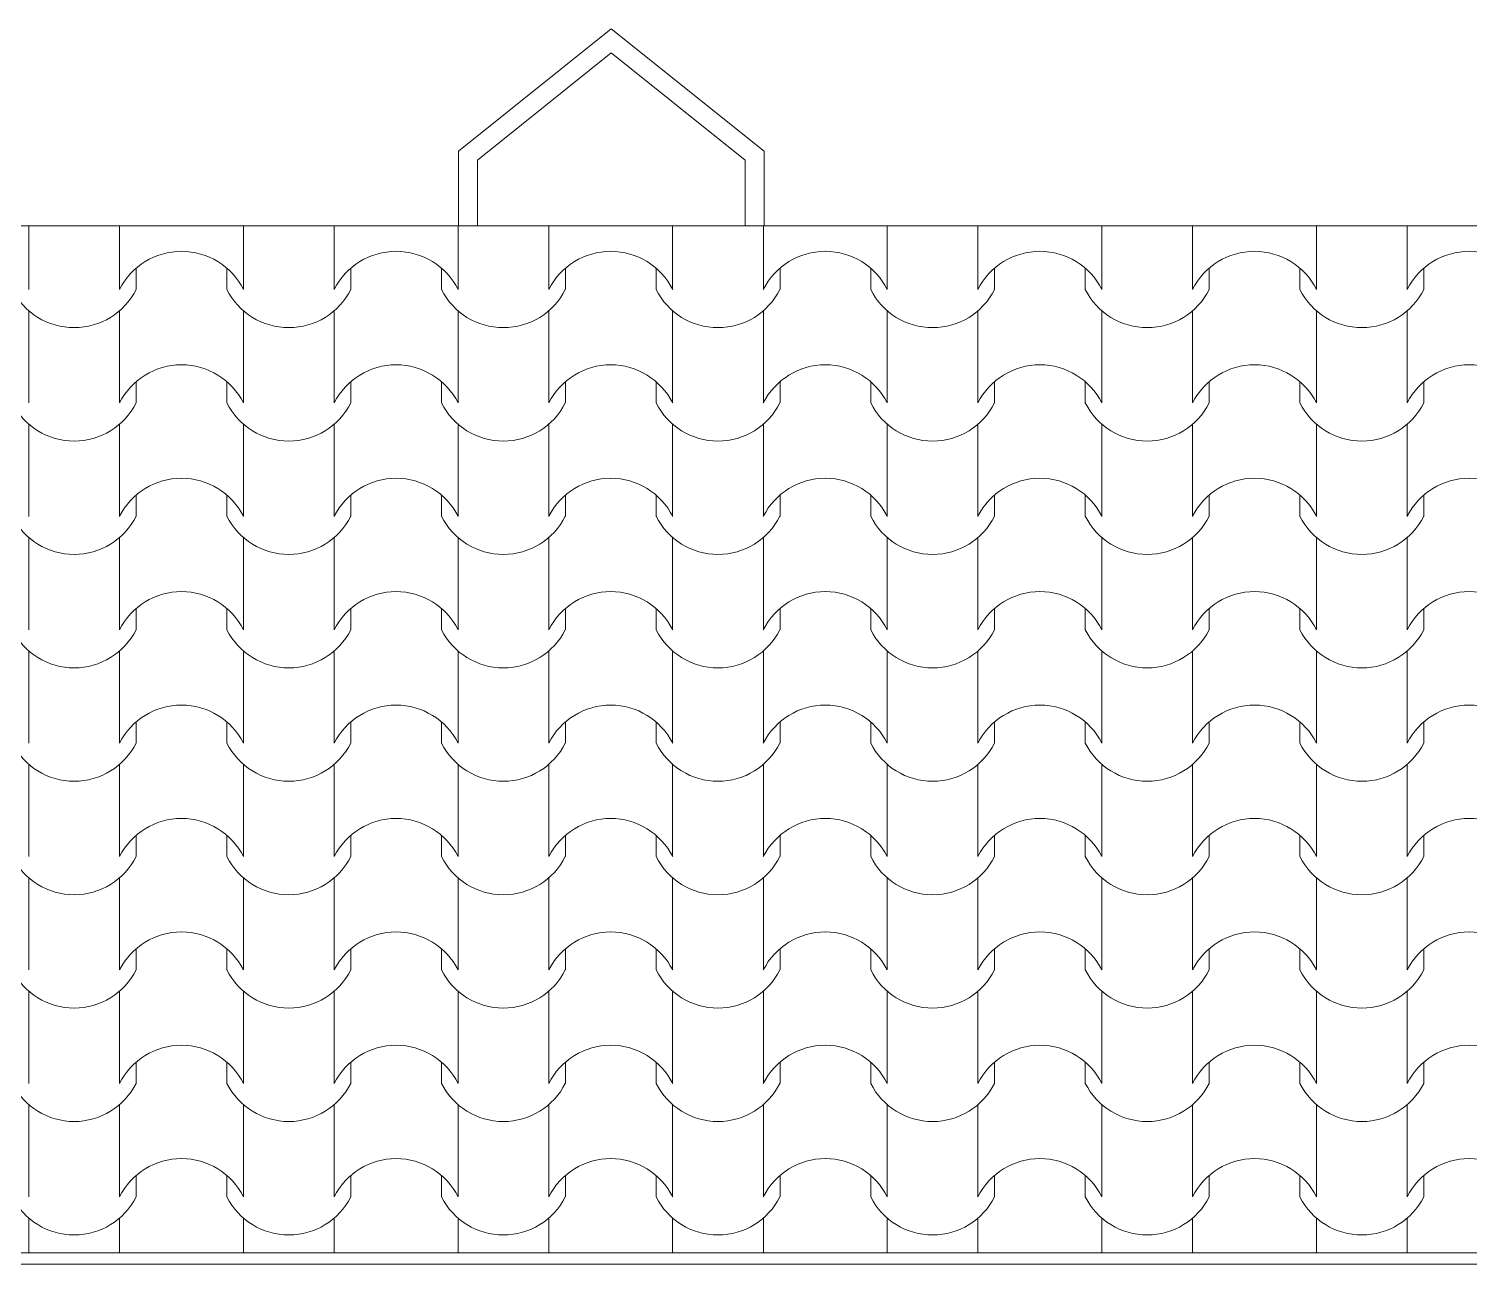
# Model space of a CAD drawing. Header units: millimetres. Extents: x 2791058 to 2855058, y -67651 to -18651.
# Drawn here: x 2815866 to 2817775, y -44721 to -43084 of the extents above; entities that cross this region are included whole.
import ezdxf

# ---------------------------------------------------------------- set-up
doc = ezdxf.new("R2010")
doc.units = ezdxf.units.MM
doc.header["$MEASUREMENT"] = 0
doc.layers.add('Shell - Roof_Pen_No__21', color=7, linetype='Continuous', lineweight=0)
doc.layers.add('Structural - Bearing_Pen_No__1', color=7, linetype='Continuous', lineweight=0)
doc.layers.add('Structural - Bearing_Pen_No__62', color=7, linetype='Continuous', lineweight=0, true_color=0xaaaaaa)

# ---------------------------------------------------------------- blocks, each defined once
blk = doc.blocks.new('*X16', base_point=(2247653.8, -76425))
at = {"layer": 'Structural - Bearing_Pen_No__62', "color": 253, "linetype": 'Continuous', "lineweight": 0, "true_color": 0xaaaaaa}
for p, q in [((2815866, -43345.2), (2815866, -43368.4)), ((2815986.2, -43345.2), (2815986.2, -43368.4)), ((2816150.5, -43345.2), (2816150.5, -43368.4)), ((2816270.7, -43345.2), (2816270.7, -43368.4)), ((2816434.9, -43345.2), (2816434.9, -43368.4)), ((2816555.2, -43345.2), (2816555.2, -43368.4)), ((2816719.4, -43345.2), (2816719.4, -43368.4)), ((2816839.6, -43345.2), (2816839.6, -43368.4)), ((2817003.9, -43345.2), (2817003.9, -43368.4)), ((2817124.1, -43345.2), (2817124.1, -43368.4)), ((2817288.4, -43345.2), (2817288.4, -43368.4)), ((2817408.6, -43345.2), (2817408.6, -43368.4)), ((2817572.9, -43345.2), (2817572.9, -43368.4)), ((2817693.1, -43345.2), (2817693.1, -43368.4)), ((2815866, -43368.4), (2815866, -43429.4)), ((2815986.2, -43368.4), (2815986.2, -43429.4)), ((2816150.5, -43368.4), (2816150.5, -43429.4)), ((2816270.7, -43368.4), (2816270.7, -43429.4)), ((2816434.9, -43368.4), (2816434.9, -43429.4)), ((2816555.2, -43368.4), (2816555.2, -43429.4)), ((2816719.4, -43368.4), (2816719.4, -43429.4)), ((2816839.6, -43368.4), (2816839.6, -43429.4)), ((2817003.9, -43368.4), (2817003.9, -43429.4)), ((2817124.1, -43368.4), (2817124.1, -43429.4)), ((2817288.4, -43368.4), (2817288.4, -43429.4)), ((2817408.6, -43368.4), (2817408.6, -43429.4)), ((2817572.9, -43368.4), (2817572.9, -43429.4)), ((2817693.1, -43368.4), (2817693.1, -43429.4)), ((2816008.2, -43401.4), (2816008.2, -43429.4)), ((2816128.4, -43401.4), (2816128.4, -43429.4)), ((2816292.7, -43401.4), (2816292.7, -43429.4)), ((2816412.9, -43401.4), (2816412.9, -43429.4)), ((2816577.2, -43401.4), (2816577.2, -43429.4)), ((2816697.4, -43401.4), (2816697.4, -43429.4)), ((2816861.7, -43401.4), (2816861.7, -43429.4)), ((2816981.9, -43401.4), (2816981.9, -43429.4)), ((2817146.1, -43401.4), (2817146.1, -43429.4)), ((2817266.4, -43401.4), (2817266.4, -43429.4)), ((2817430.6, -43401.4), (2817430.6, -43429.4)), ((2817550.8, -43401.4), (2817550.8, -43429.4)), ((2817715.1, -43401.4), (2817715.1, -43429.4)), ((2815866, -43457.8), (2815866, -43518.8)), ((2815986.2, -43457.8), (2815986.2, -43518.8)), ((2816150.5, -43457.8), (2816150.5, -43518.8)), ((2816270.7, -43457.8), (2816270.7, -43518.8)), ((2816434.9, -43457.8), (2816434.9, -43518.8)), ((2816555.2, -43457.8), (2816555.2, -43518.8)), ((2816719.4, -43457.8), (2816719.4, -43518.8)), ((2816839.6, -43457.8), (2816839.6, -43518.8)), ((2817003.9, -43457.8), (2817003.9, -43518.8)), ((2817124.1, -43457.8), (2817124.1, -43518.8)), ((2817288.4, -43457.8), (2817288.4, -43518.8)), ((2817408.6, -43457.8), (2817408.6, -43518.8)), ((2817572.9, -43457.8), (2817572.9, -43518.8)), ((2817693.1, -43457.8), (2817693.1, -43518.8)), ((2815866, -43518.8), (2815866, -43579.7)), ((2815986.2, -43518.8), (2815986.2, -43579.7)), ((2816150.5, -43518.8), (2816150.5, -43579.7)), ((2816270.7, -43518.8), (2816270.7, -43579.7)), ((2816434.9, -43518.8), (2816434.9, -43579.7)), ((2816555.2, -43518.8), (2816555.2, -43579.7)), ((2816719.4, -43518.8), (2816719.4, -43579.7)), ((2816839.6, -43518.8), (2816839.6, -43579.7)), ((2817003.9, -43518.8), (2817003.9, -43579.7)), ((2817124.1, -43518.8), (2817124.1, -43579.7)), ((2817288.4, -43518.8), (2817288.4, -43579.7)), ((2817408.6, -43518.8), (2817408.6, -43579.7)), ((2817572.9, -43518.8), (2817572.9, -43579.7)), ((2817693.1, -43518.8), (2817693.1, -43579.7)), ((2816008.2, -43551.7), (2816008.2, -43579.7)), ((2816128.4, -43551.7), (2816128.4, -43579.7)), ((2816292.7, -43551.7), (2816292.7, -43579.7)), ((2816412.9, -43551.7), (2816412.9, -43579.7)), ((2816577.2, -43551.7), (2816577.2, -43579.7)), ((2816697.4, -43551.7), (2816697.4, -43579.7)), ((2816861.7, -43551.7), (2816861.7, -43579.7)), ((2816981.9, -43551.7), (2816981.9, -43579.7)), ((2817146.1, -43551.7), (2817146.1, -43579.7)), ((2817266.4, -43551.7), (2817266.4, -43579.7)), ((2817430.6, -43551.7), (2817430.6, -43579.7)), ((2817550.8, -43551.7), (2817550.8, -43579.7)), ((2817715.1, -43551.7), (2817715.1, -43579.7)), ((2815866, -43608.1), (2815866, -43669.1)), ((2815986.2, -43608.1), (2815986.2, -43669.1)), ((2816150.5, -43608.1), (2816150.5, -43669.1)), ((2816270.7, -43608.1), (2816270.7, -43669.1)), ((2816434.9, -43608.1), (2816434.9, -43669.1)), ((2816555.2, -43608.1), (2816555.2, -43669.1)), ((2816719.4, -43608.1), (2816719.4, -43669.1)), ((2816839.6, -43608.1), (2816839.6, -43669.1)), ((2817003.9, -43608.1), (2817003.9, -43669.1)), ((2817124.1, -43608.1), (2817124.1, -43669.1)), ((2817288.4, -43608.1), (2817288.4, -43669.1)), ((2817408.6, -43608.1), (2817408.6, -43669.1)), ((2817572.9, -43608.1), (2817572.9, -43669.1)), ((2817693.1, -43608.1), (2817693.1, -43669.1)), ((2815866, -43669.1), (2815866, -43730.1)), ((2815986.2, -43669.1), (2815986.2, -43730.1)), ((2816150.5, -43669.1), (2816150.5, -43730.1)), ((2816270.7, -43669.1), (2816270.7, -43730.1)), ((2816434.9, -43669.1), (2816434.9, -43730.1)), ((2816555.2, -43669.1), (2816555.2, -43730.1)), ((2816719.4, -43669.1), (2816719.4, -43730.1)), ((2816839.6, -43669.1), (2816839.6, -43730.1)), ((2817003.9, -43669.1), (2817003.9, -43730.1)), ((2817124.1, -43669.1), (2817124.1, -43730.1)), ((2817288.4, -43669.1), (2817288.4, -43730.1)), ((2817408.6, -43669.1), (2817408.6, -43730.1)), ((2817572.9, -43669.1), (2817572.9, -43730.1)), ((2817693.1, -43669.1), (2817693.1, -43730.1)), ((2816008.2, -43702), (2816008.2, -43730.1)), ((2816128.4, -43702), (2816128.4, -43730.1)), ((2816292.7, -43702), (2816292.7, -43730.1)), ((2816412.9, -43702), (2816412.9, -43730.1)), ((2816577.2, -43702), (2816577.2, -43730.1)), ((2816697.4, -43702), (2816697.4, -43730.1)), ((2816861.7, -43702), (2816861.7, -43730.1)), ((2816981.9, -43702), (2816981.9, -43730.1)), ((2817146.1, -43702), (2817146.1, -43730.1)), ((2817266.4, -43702), (2817266.4, -43730.1)), ((2817430.6, -43702), (2817430.6, -43730.1)), ((2817550.8, -43702), (2817550.8, -43730.1)), ((2817715.1, -43702), (2817715.1, -43730.1)), ((2815866, -43758.5), (2815866, -43819.4)), ((2815986.2, -43758.5), (2815986.2, -43819.4)), ((2816150.5, -43758.5), (2816150.5, -43819.4)), ((2816270.7, -43758.5), (2816270.7, -43819.4)), ((2816434.9, -43758.5), (2816434.9, -43819.4)), ((2816555.2, -43758.5), (2816555.2, -43819.4)), ((2816719.4, -43758.5), (2816719.4, -43819.4)), ((2816839.6, -43758.5), (2816839.6, -43819.4)), ((2817003.9, -43758.5), (2817003.9, -43819.4)), ((2817124.1, -43758.5), (2817124.1, -43819.4)), ((2817288.4, -43758.5), (2817288.4, -43819.4)), ((2817408.6, -43758.5), (2817408.6, -43819.4)), ((2817572.9, -43758.5), (2817572.9, -43819.4)), ((2817693.1, -43758.5), (2817693.1, -43819.4)), ((2815866, -43819.4), (2815866, -43880.4)), ((2815986.2, -43819.4), (2815986.2, -43880.4)), ((2816150.5, -43819.4), (2816150.5, -43880.4)), ((2816270.7, -43819.4), (2816270.7, -43880.4)), ((2816434.9, -43819.4), (2816434.9, -43880.4)), ((2816555.2, -43819.4), (2816555.2, -43880.4)), ((2816719.4, -43819.4), (2816719.4, -43880.4)), ((2816839.6, -43819.4), (2816839.6, -43880.4)), ((2817003.9, -43819.4), (2817003.9, -43880.4)), ((2817124.1, -43819.4), (2817124.1, -43880.4)), ((2817288.4, -43819.4), (2817288.4, -43880.4)), ((2817408.6, -43819.4), (2817408.6, -43880.4)), ((2817572.9, -43819.4), (2817572.9, -43880.4)), ((2817693.1, -43819.4), (2817693.1, -43880.4)), ((2816008.2, -43852.4), (2816008.2, -43880.4)), ((2816128.4, -43852.4), (2816128.4, -43880.4)), ((2816292.7, -43852.4), (2816292.7, -43880.4)), ((2816412.9, -43852.4), (2816412.9, -43880.4)), ((2816577.2, -43852.4), (2816577.2, -43880.4)), ((2816697.4, -43852.4), (2816697.4, -43880.4)), ((2816861.7, -43852.4), (2816861.7, -43880.4)), ((2816981.9, -43852.4), (2816981.9, -43880.4)), ((2817146.1, -43852.4), (2817146.1, -43880.4)), ((2817266.4, -43852.4), (2817266.4, -43880.4)), ((2817430.6, -43852.4), (2817430.6, -43880.4)), ((2817550.8, -43852.4), (2817550.8, -43880.4)), ((2817715.1, -43852.4), (2817715.1, -43880.4)), ((2815866, -43908.8), (2815866, -43969.8)), ((2815986.2, -43908.8), (2815986.2, -43969.8)), ((2816150.5, -43908.8), (2816150.5, -43969.8)), ((2816270.7, -43908.8), (2816270.7, -43969.8)), ((2816434.9, -43908.8), (2816434.9, -43969.8)), ((2816555.2, -43908.8), (2816555.2, -43969.8)), ((2816719.4, -43908.8), (2816719.4, -43969.8)), ((2816839.6, -43908.8), (2816839.6, -43969.8)), ((2817003.9, -43908.8), (2817003.9, -43969.8)), ((2817124.1, -43908.8), (2817124.1, -43969.8)), ((2817288.4, -43908.8), (2817288.4, -43969.8)), ((2817408.6, -43908.8), (2817408.6, -43969.8)), ((2817572.9, -43908.8), (2817572.9, -43969.8)), ((2817693.1, -43908.8), (2817693.1, -43969.8)), ((2815866, -43969.8), (2815866, -44030.7)), ((2815986.2, -43969.8), (2815986.2, -44030.7)), ((2816150.5, -43969.8), (2816150.5, -44030.7)), ((2816270.7, -43969.8), (2816270.7, -44030.7)), ((2816434.9, -43969.8), (2816434.9, -44030.7)), ((2816555.2, -43969.8), (2816555.2, -44030.7)), ((2816719.4, -43969.8), (2816719.4, -44030.7)), ((2816839.6, -43969.8), (2816839.6, -44030.7)), ((2817003.9, -43969.8), (2817003.9, -44030.7)), ((2817124.1, -43969.8), (2817124.1, -44030.7)), ((2817288.4, -43969.8), (2817288.4, -44030.7)), ((2817408.6, -43969.8), (2817408.6, -44030.7)), ((2817572.9, -43969.8), (2817572.9, -44030.7)), ((2817693.1, -43969.8), (2817693.1, -44030.7)), ((2816008.2, -44002.7), (2816008.2, -44030.7)), ((2816128.4, -44002.7), (2816128.4, -44030.7)), ((2816292.7, -44002.7), (2816292.7, -44030.7)), ((2816412.9, -44002.7), (2816412.9, -44030.7)), ((2816577.2, -44002.7), (2816577.2, -44030.7)), ((2816697.4, -44002.7), (2816697.4, -44030.7)), ((2816861.7, -44002.7), (2816861.7, -44030.7)), ((2816981.9, -44002.7), (2816981.9, -44030.7)), ((2817146.1, -44002.7), (2817146.1, -44030.7)), ((2817266.4, -44002.7), (2817266.4, -44030.7)), ((2817430.6, -44002.7), (2817430.6, -44030.7)), ((2817550.8, -44002.7), (2817550.8, -44030.7)), ((2817715.1, -44002.7), (2817715.1, -44030.7)), ((2815866, -44059.1), (2815866, -44120.1)), ((2815986.2, -44059.1), (2815986.2, -44120.1)), ((2816150.5, -44059.1), (2816150.5, -44120.1)), ((2816270.7, -44059.1), (2816270.7, -44120.1)), ((2816434.9, -44059.1), (2816434.9, -44120.1)), ((2816555.2, -44059.1), (2816555.2, -44120.1)), ((2816719.4, -44059.1), (2816719.4, -44120.1)), ((2816839.6, -44059.1), (2816839.6, -44120.1)), ((2817003.9, -44059.1), (2817003.9, -44120.1)), ((2817124.1, -44059.1), (2817124.1, -44120.1)), ((2817288.4, -44059.1), (2817288.4, -44120.1)), ((2817408.6, -44059.1), (2817408.6, -44120.1)), ((2817572.9, -44059.1), (2817572.9, -44120.1)), ((2817693.1, -44059.1), (2817693.1, -44120.1)), ((2815866, -44120.1), (2815866, -44181.1)), ((2815986.2, -44120.1), (2815986.2, -44181.1)), ((2816150.5, -44120.1), (2816150.5, -44181.1)), ((2816270.7, -44120.1), (2816270.7, -44181.1)), ((2816434.9, -44120.1), (2816434.9, -44181.1)), ((2816555.2, -44120.1), (2816555.2, -44181.1)), ((2816719.4, -44120.1), (2816719.4, -44181.1)), ((2816839.6, -44120.1), (2816839.6, -44181.1)), ((2817003.9, -44120.1), (2817003.9, -44181.1)), ((2817124.1, -44120.1), (2817124.1, -44181.1)), ((2817288.4, -44120.1), (2817288.4, -44181.1)), ((2817408.6, -44120.1), (2817408.6, -44181.1)), ((2817572.9, -44120.1), (2817572.9, -44181.1)), ((2817693.1, -44120.1), (2817693.1, -44181.1)), ((2816008.2, -44153), (2816008.2, -44181.1)), ((2816128.4, -44153), (2816128.4, -44181.1)), ((2816292.7, -44153), (2816292.7, -44181.1)), ((2816412.9, -44153), (2816412.9, -44181.1)), ((2816577.2, -44153), (2816577.2, -44181.1)), ((2816697.4, -44153), (2816697.4, -44181.1)), ((2816861.7, -44153), (2816861.7, -44181.1)), ((2816981.9, -44153), (2816981.9, -44181.1)), ((2817146.1, -44153), (2817146.1, -44181.1)), ((2817266.4, -44153), (2817266.4, -44181.1)), ((2817430.6, -44153), (2817430.6, -44181.1)), ((2817550.8, -44153), (2817550.8, -44181.1)), ((2817715.1, -44153), (2817715.1, -44181.1)), ((2815866, -44209.5), (2815866, -44270.4)), ((2815986.2, -44209.5), (2815986.2, -44270.4)), ((2816150.5, -44209.5), (2816150.5, -44270.4)), ((2816270.7, -44209.5), (2816270.7, -44270.4)), ((2816434.9, -44209.5), (2816434.9, -44270.4)), ((2816555.2, -44209.5), (2816555.2, -44270.4)), ((2816719.4, -44209.5), (2816719.4, -44270.4)), ((2816839.6, -44209.5), (2816839.6, -44270.4)), ((2817003.9, -44209.5), (2817003.9, -44270.4)), ((2817124.1, -44209.5), (2817124.1, -44270.4)), ((2817288.4, -44209.5), (2817288.4, -44270.4)), ((2817408.6, -44209.5), (2817408.6, -44270.4)), ((2817572.9, -44209.5), (2817572.9, -44270.4)), ((2817693.1, -44209.5), (2817693.1, -44270.4)), ((2815866, -44270.4), (2815866, -44331.4)), ((2815986.2, -44270.4), (2815986.2, -44331.4)), ((2816150.5, -44270.4), (2816150.5, -44331.4)), ((2816270.7, -44270.4), (2816270.7, -44331.4)), ((2816434.9, -44270.4), (2816434.9, -44331.4)), ((2816555.2, -44270.4), (2816555.2, -44331.4)), ((2816719.4, -44270.4), (2816719.4, -44331.4)), ((2816839.6, -44270.4), (2816839.6, -44331.4)), ((2817003.9, -44270.4), (2817003.9, -44331.4)), ((2817124.1, -44270.4), (2817124.1, -44331.4)), ((2817288.4, -44270.4), (2817288.4, -44331.4)), ((2817408.6, -44270.4), (2817408.6, -44331.4)), ((2817572.9, -44270.4), (2817572.9, -44331.4)), ((2817693.1, -44270.4), (2817693.1, -44331.4)), ((2816008.2, -44303.4), (2816008.2, -44331.4)), ((2816128.4, -44303.4), (2816128.4, -44331.4)), ((2816292.7, -44303.4), (2816292.7, -44331.4)), ((2816412.9, -44303.4), (2816412.9, -44331.4)), ((2816577.2, -44303.4), (2816577.2, -44331.4)), ((2816697.4, -44303.4), (2816697.4, -44331.4)), ((2816861.7, -44303.4), (2816861.7, -44331.4)), ((2816981.9, -44303.4), (2816981.9, -44331.4)), ((2817146.1, -44303.4), (2817146.1, -44331.4)), ((2817266.4, -44303.4), (2817266.4, -44331.4)), ((2817430.6, -44303.4), (2817430.6, -44331.4)), ((2817550.8, -44303.4), (2817550.8, -44331.4)), ((2817715.1, -44303.4), (2817715.1, -44331.4)), ((2815866, -44359.8), (2815866, -44420.8)), ((2815986.2, -44359.8), (2815986.2, -44420.8)), ((2816150.5, -44359.8), (2816150.5, -44420.8)), ((2816270.7, -44359.8), (2816270.7, -44420.8)), ((2816434.9, -44359.8), (2816434.9, -44420.8)), ((2816555.2, -44359.8), (2816555.2, -44420.8)), ((2816719.4, -44359.8), (2816719.4, -44420.8)), ((2816839.6, -44359.8), (2816839.6, -44420.8)), ((2817003.9, -44359.8), (2817003.9, -44420.8)), ((2817124.1, -44359.8), (2817124.1, -44420.8)), ((2817288.4, -44359.8), (2817288.4, -44420.8)), ((2817408.6, -44359.8), (2817408.6, -44420.8)), ((2817572.9, -44359.8), (2817572.9, -44420.8)), ((2817693.1, -44359.8), (2817693.1, -44420.8)), ((2815866, -44420.8), (2815866, -44481.7)), ((2815986.2, -44420.8), (2815986.2, -44481.7)), ((2816150.5, -44420.8), (2816150.5, -44481.7)), ((2816270.7, -44420.8), (2816270.7, -44481.7)), ((2816434.9, -44420.8), (2816434.9, -44481.7)), ((2816555.2, -44420.8), (2816555.2, -44481.7)), ((2816719.4, -44420.8), (2816719.4, -44481.7)), ((2816839.6, -44420.8), (2816839.6, -44481.7)), ((2817003.9, -44420.8), (2817003.9, -44481.7)), ((2817124.1, -44420.8), (2817124.1, -44481.7)), ((2817288.4, -44420.8), (2817288.4, -44481.7)), ((2817408.6, -44420.8), (2817408.6, -44481.7)), ((2817572.9, -44420.8), (2817572.9, -44481.7)), ((2817693.1, -44420.8), (2817693.1, -44481.7)), ((2816008.2, -44453.7), (2816008.2, -44481.7)), ((2816128.4, -44453.7), (2816128.4, -44481.7)), ((2816292.7, -44453.7), (2816292.7, -44481.7)), ((2816412.9, -44453.7), (2816412.9, -44481.7)), ((2816577.2, -44453.7), (2816577.2, -44481.7)), ((2816697.4, -44453.7), (2816697.4, -44481.7)), ((2816861.7, -44453.7), (2816861.7, -44481.7)), ((2816981.9, -44453.7), (2816981.9, -44481.7)), ((2817146.1, -44453.7), (2817146.1, -44481.7)), ((2817266.4, -44453.7), (2817266.4, -44481.7)), ((2817430.6, -44453.7), (2817430.6, -44481.7)), ((2817550.8, -44453.7), (2817550.8, -44481.7)), ((2817715.1, -44453.7), (2817715.1, -44481.7)), ((2815866, -44510.1), (2815866, -44571.1)), ((2815986.2, -44510.1), (2815986.2, -44571.1)), ((2816150.5, -44510.1), (2816150.5, -44571.1)), ((2816270.7, -44510.1), (2816270.7, -44571.1)), ((2816434.9, -44510.1), (2816434.9, -44571.1)), ((2816555.2, -44510.1), (2816555.2, -44571.1)), ((2816719.4, -44510.1), (2816719.4, -44571.1)), ((2816839.6, -44510.1), (2816839.6, -44571.1)), ((2817003.9, -44510.1), (2817003.9, -44571.1)), ((2817124.1, -44510.1), (2817124.1, -44571.1)), ((2817288.4, -44510.1), (2817288.4, -44571.1)), ((2817408.6, -44510.1), (2817408.6, -44571.1)), ((2817572.9, -44510.1), (2817572.9, -44571.1)), ((2817693.1, -44510.1), (2817693.1, -44571.1)), ((2815866, -44571.1), (2815866, -44632.1)), ((2815986.2, -44571.1), (2815986.2, -44632.1)), ((2816150.5, -44571.1), (2816150.5, -44632.1)), ((2816270.7, -44571.1), (2816270.7, -44632.1)), ((2816434.9, -44571.1), (2816434.9, -44632.1)), ((2816555.2, -44571.1), (2816555.2, -44632.1)), ((2816719.4, -44571.1), (2816719.4, -44632.1)), ((2816839.6, -44571.1), (2816839.6, -44632.1)), ((2817003.9, -44571.1), (2817003.9, -44632.1)), ((2817124.1, -44571.1), (2817124.1, -44632.1)), ((2817288.4, -44571.1), (2817288.4, -44632.1)), ((2817408.6, -44571.1), (2817408.6, -44632.1)), ((2817572.9, -44571.1), (2817572.9, -44632.1)), ((2817693.1, -44571.1), (2817693.1, -44632.1)), ((2816008.2, -44604), (2816008.2, -44632.1)), ((2816128.4, -44604), (2816128.4, -44632.1)), ((2816292.7, -44604), (2816292.7, -44632.1)), ((2816412.9, -44604), (2816412.9, -44632.1)), ((2816577.2, -44604), (2816577.2, -44632.1)), ((2816697.4, -44604), (2816697.4, -44632.1)), ((2816861.7, -44604), (2816861.7, -44632.1)), ((2816981.9, -44604), (2816981.9, -44632.1)), ((2817146.1, -44604), (2817146.1, -44632.1)), ((2817266.4, -44604), (2817266.4, -44632.1)), ((2817430.6, -44604), (2817430.6, -44632.1)), ((2817550.8, -44604), (2817550.8, -44632.1)), ((2817715.1, -44604), (2817715.1, -44632.1)), ((2815866, -44660.5), (2815866, -44706.4)), ((2815986.2, -44660.5), (2815986.2, -44706.4)), ((2816150.5, -44660.5), (2816150.5, -44706.4)), ((2816270.7, -44660.5), (2816270.7, -44706.4)), ((2816434.9, -44660.5), (2816434.9, -44706.4)), ((2816555.2, -44660.5), (2816555.2, -44706.4)), ((2816719.4, -44660.5), (2816719.4, -44706.4)), ((2816839.6, -44660.5), (2816839.6, -44706.4)), ((2817003.9, -44660.5), (2817003.9, -44706.4)), ((2817124.1, -44660.5), (2817124.1, -44706.4)), ((2817288.4, -44660.5), (2817288.4, -44706.4)), ((2817408.6, -44660.5), (2817408.6, -44706.4)), ((2817572.9, -44660.5), (2817572.9, -44706.4)), ((2817693.1, -44660.5), (2817693.1, -44706.4))]:
    blk.add_line(p, q, dxfattribs=at)
for centre, radius, start, end in [((2816068.6, -43471.3), 92.5, 90.1705, 153.0115), ((2816068.1, -43471.3), 92.5, 26.9885, 89.8295), ((2816353.1, -43471.3), 92.5, 90.1705, 153.0115), ((2816352.5, -43471.3), 92.5, 26.9885, 89.8295), ((2816637.6, -43471.3), 92.5, 90.1705, 153.0115), ((2816637, -43471.3), 92.5, 26.9885, 89.8295), ((2816922, -43471.3), 92.5, 90.1705, 153.0115), ((2816921.5, -43471.3), 92.5, 26.9885, 89.8295), ((2817206.5, -43471.3), 92.5, 90.1705, 153.0115), ((2817206, -43471.3), 92.5, 26.9885, 89.8295), ((2817491, -43471.3), 92.5, 90.1705, 153.0115), ((2817490.5, -43471.3), 92.5, 26.9885, 89.8295), ((2817775.5, -43471.3), 92.5, 90.1705, 153.0115), ((2817774.9, -43471.3), 92.5, 26.9885, 89.8295), ((2815926.1, -43388.1), 91.9, 206.7044, 333.2956), ((2816210.6, -43388.1), 91.9, 206.7044, 333.2956), ((2816495, -43388.1), 91.9, 206.7044, 333.2956), ((2816779.5, -43388.1), 91.9, 206.7044, 333.2956), ((2817064, -43388.1), 91.9, 206.7044, 333.2956), ((2817348.5, -43388.1), 91.9, 206.7044, 333.2956), ((2817633, -43388.1), 91.9, 206.7044, 333.2956), ((2816068.6, -43621.7), 92.5, 90.1705, 153.0115), ((2816068.1, -43621.7), 92.5, 26.9885, 89.8295), ((2816353.1, -43621.7), 92.5, 90.1705, 153.0115), ((2816352.5, -43621.7), 92.5, 26.9885, 89.8295), ((2816637.6, -43621.7), 92.5, 90.1705, 153.0115), ((2816637, -43621.7), 92.5, 26.9885, 89.8295), ((2816922, -43621.7), 92.5, 90.1705, 153.0115), ((2816921.5, -43621.7), 92.5, 26.9885, 89.8295), ((2817206.5, -43621.7), 92.5, 90.1705, 153.0115), ((2817206, -43621.7), 92.5, 26.9885, 89.8295), ((2817491, -43621.7), 92.5, 90.1705, 153.0115), ((2817490.5, -43621.7), 92.5, 26.9885, 89.8295), ((2817775.5, -43621.7), 92.5, 90.1705, 153.0115), ((2817774.9, -43621.7), 92.5, 26.9885, 89.8295), ((2815926.1, -43538.4), 91.9, 206.7044, 333.2956), ((2816210.6, -43538.4), 91.9, 206.7044, 333.2956), ((2816495, -43538.4), 91.9, 206.7044, 333.2956), ((2816779.5, -43538.4), 91.9, 206.7044, 333.2956), ((2817064, -43538.4), 91.9, 206.7044, 333.2956), ((2817348.5, -43538.4), 91.9, 206.7044, 333.2956), ((2817633, -43538.4), 91.9, 206.7044, 333.2956), ((2816068.6, -43772), 92.5, 90.1705, 153.0115), ((2816068.1, -43772), 92.5, 26.9885, 89.8295), ((2816353.1, -43772), 92.5, 90.1705, 153.0115), ((2816352.5, -43772), 92.5, 26.9885, 89.8295), ((2816637.6, -43772), 92.5, 90.1705, 153.0115), ((2816637, -43772), 92.5, 26.9885, 89.8295), ((2816922, -43772), 92.5, 90.1705, 153.0115), ((2816921.5, -43772), 92.5, 26.9885, 89.8295), ((2817206.5, -43772), 92.5, 90.1705, 153.0115), ((2817206, -43772), 92.5, 26.9885, 89.8295), ((2817491, -43772), 92.5, 90.1705, 153.0115), ((2817490.5, -43772), 92.5, 26.9885, 89.8295), ((2817775.5, -43772), 92.5, 90.1705, 153.0115), ((2817774.9, -43772), 92.5, 26.9885, 89.8295), ((2815926.1, -43688.7), 91.9, 206.7044, 333.2956), ((2816210.6, -43688.7), 91.9, 206.7044, 333.2956), ((2816495, -43688.7), 91.9, 206.7044, 333.2956), ((2816779.5, -43688.7), 91.9, 206.7044, 333.2956), ((2817064, -43688.7), 91.9, 206.7044, 333.2956), ((2817348.5, -43688.7), 91.9, 206.7044, 333.2956), ((2817633, -43688.7), 91.9, 206.7044, 333.2956), ((2816068.6, -43922.4), 92.5, 90.1705, 153.0115), ((2816068.1, -43922.4), 92.5, 26.9885, 89.8295), ((2816353.1, -43922.4), 92.5, 90.1705, 153.0115), ((2816352.5, -43922.4), 92.5, 26.9885, 89.8295), ((2816637.6, -43922.4), 92.5, 90.1705, 153.0115), ((2816637, -43922.4), 92.5, 26.9885, 89.8295), ((2816922, -43922.4), 92.5, 90.1705, 153.0115), ((2816921.5, -43922.4), 92.5, 26.9885, 89.8295), ((2817206.5, -43922.4), 92.5, 90.1705, 153.0115), ((2817206, -43922.4), 92.5, 26.9885, 89.8295), ((2817491, -43922.4), 92.5, 90.1705, 153.0115), ((2817490.5, -43922.4), 92.5, 26.9885, 89.8295), ((2817775.5, -43922.4), 92.5, 90.1705, 153.0115), ((2817774.9, -43922.4), 92.5, 26.9885, 89.8295), ((2815926.1, -43839.1), 91.9, 206.7044, 333.2956), ((2816210.6, -43839.1), 91.9, 206.7044, 333.2956), ((2816495, -43839.1), 91.9, 206.7044, 333.2956), ((2816779.5, -43839.1), 91.9, 206.7044, 333.2956), ((2817064, -43839.1), 91.9, 206.7044, 333.2956), ((2817348.5, -43839.1), 91.9, 206.7044, 333.2956), ((2817633, -43839.1), 91.9, 206.7044, 333.2956), ((2816068.6, -44072.7), 92.5, 90.1705, 153.0115), ((2816068.1, -44072.7), 92.5, 26.9885, 89.8295), ((2816353.1, -44072.7), 92.5, 90.1705, 153.0115), ((2816352.5, -44072.7), 92.5, 26.9885, 89.8295), ((2816637.6, -44072.7), 92.5, 90.1705, 153.0115), ((2816637, -44072.7), 92.5, 26.9885, 89.8295), ((2816922, -44072.7), 92.5, 90.1705, 153.0115), ((2816921.5, -44072.7), 92.5, 26.9885, 89.8295), ((2817206.5, -44072.7), 92.5, 90.1705, 153.0115), ((2817206, -44072.7), 92.5, 26.9885, 89.8295), ((2817491, -44072.7), 92.5, 90.1705, 153.0115), ((2817490.5, -44072.7), 92.5, 26.9885, 89.8295), ((2817775.5, -44072.7), 92.5, 90.1705, 153.0115), ((2817774.9, -44072.7), 92.5, 26.9885, 89.8295), ((2815926.1, -43989.4), 91.9, 206.7044, 333.2956), ((2816210.6, -43989.4), 91.9, 206.7044, 333.2956), ((2816495, -43989.4), 91.9, 206.7044, 333.2956), ((2816779.5, -43989.4), 91.9, 206.7044, 333.2956), ((2817064, -43989.4), 91.9, 206.7044, 333.2956), ((2817348.5, -43989.4), 91.9, 206.7044, 333.2956), ((2817633, -43989.4), 91.9, 206.7044, 333.2956), ((2816068.6, -44223), 92.5, 90.1705, 153.0115), ((2816068.1, -44223), 92.5, 26.9885, 89.8295), ((2816353.1, -44223), 92.5, 90.1705, 153.0115), ((2816352.5, -44223), 92.5, 26.9885, 89.8295), ((2816637.6, -44223), 92.5, 90.1705, 153.0115), ((2816637, -44223), 92.5, 26.9885, 89.8295), ((2816922, -44223), 92.5, 90.1705, 153.0115), ((2816921.5, -44223), 92.5, 26.9885, 89.8295), ((2817206.5, -44223), 92.5, 90.1705, 153.0115), ((2817206, -44223), 92.5, 26.9885, 89.8295), ((2817491, -44223), 92.5, 90.1705, 153.0115), ((2817490.5, -44223), 92.5, 26.9885, 89.8295), ((2817775.5, -44223), 92.5, 90.1705, 153.0115), ((2817774.9, -44223), 92.5, 26.9885, 89.8295), ((2815926.1, -44139.8), 91.9, 206.7044, 333.2956), ((2816210.6, -44139.8), 91.9, 206.7044, 333.2956), ((2816495, -44139.8), 91.9, 206.7044, 333.2956), ((2816779.5, -44139.8), 91.9, 206.7044, 333.2956), ((2817064, -44139.8), 91.9, 206.7044, 333.2956), ((2817348.5, -44139.8), 91.9, 206.7044, 333.2956), ((2817633, -44139.8), 91.9, 206.7044, 333.2956), ((2816068.6, -44373.4), 92.5, 90.1705, 153.0115), ((2816068.1, -44373.4), 92.5, 26.9885, 89.8295), ((2816353.1, -44373.4), 92.5, 90.1705, 153.0115), ((2816352.5, -44373.4), 92.5, 26.9885, 89.8295), ((2816637.6, -44373.4), 92.5, 90.1705, 153.0115), ((2816637, -44373.4), 92.5, 26.9885, 89.8295), ((2816922, -44373.4), 92.5, 90.1705, 153.0115), ((2816921.5, -44373.4), 92.5, 26.9885, 89.8295), ((2817206.5, -44373.4), 92.5, 90.1705, 153.0115), ((2817206, -44373.4), 92.5, 26.9885, 89.8295), ((2817491, -44373.4), 92.5, 90.1705, 153.0115), ((2817490.5, -44373.4), 92.5, 26.9885, 89.8295), ((2817775.5, -44373.4), 92.5, 90.1705, 153.0115), ((2817774.9, -44373.4), 92.5, 26.9885, 89.8295), ((2815926.1, -44290.1), 91.9, 206.7044, 333.2956), ((2816210.6, -44290.1), 91.9, 206.7044, 333.2956), ((2816495, -44290.1), 91.9, 206.7044, 333.2956), ((2816779.5, -44290.1), 91.9, 206.7044, 333.2956), ((2817064, -44290.1), 91.9, 206.7044, 333.2956), ((2817348.5, -44290.1), 91.9, 206.7044, 333.2956), ((2817633, -44290.1), 91.9, 206.7044, 333.2956), ((2816068.6, -44523.7), 92.5, 90.1705, 153.0115), ((2816068.1, -44523.7), 92.5, 26.9885, 89.8295), ((2816353.1, -44523.7), 92.5, 90.1705, 153.0115), ((2816352.5, -44523.7), 92.5, 26.9885, 89.8295), ((2816637.6, -44523.7), 92.5, 90.1705, 153.0115), ((2816637, -44523.7), 92.5, 26.9885, 89.8295), ((2816922, -44523.7), 92.5, 90.1705, 153.0115), ((2816921.5, -44523.7), 92.5, 26.9885, 89.8295), ((2817206.5, -44523.7), 92.5, 90.1705, 153.0115), ((2817206, -44523.7), 92.5, 26.9885, 89.8295), ((2817491, -44523.7), 92.5, 90.1705, 153.0115), ((2817490.5, -44523.7), 92.5, 26.9885, 89.8295), ((2817775.5, -44523.7), 92.5, 90.1705, 153.0115), ((2817774.9, -44523.7), 92.5, 26.9885, 89.8295), ((2815926.1, -44440.4), 91.9, 206.7044, 333.2956), ((2816210.6, -44440.4), 91.9, 206.7044, 333.2956), ((2816495, -44440.4), 91.9, 206.7044, 333.2956), ((2816779.5, -44440.4), 91.9, 206.7044, 333.2956), ((2817064, -44440.4), 91.9, 206.7044, 333.2956), ((2817348.5, -44440.4), 91.9, 206.7044, 333.2956), ((2817633, -44440.4), 91.9, 206.7044, 333.2956), ((2816068.6, -44674), 92.5, 90.1705, 153.0115), ((2816068.1, -44674), 92.5, 26.9885, 89.8295), ((2816353.1, -44674), 92.5, 90.1705, 153.0115), ((2816352.5, -44674), 92.5, 26.9885, 89.8295), ((2816637.6, -44674), 92.5, 90.1705, 153.0115), ((2816637, -44674), 92.5, 26.9885, 89.8295), ((2816922, -44674), 92.5, 90.1705, 153.0115), ((2816921.5, -44674), 92.5, 26.9885, 89.8295), ((2817206.5, -44674), 92.5, 90.1705, 153.0115), ((2817206, -44674), 92.5, 26.9885, 89.8295), ((2817491, -44674), 92.5, 90.1705, 153.0115), ((2817490.5, -44674), 92.5, 26.9885, 89.8295), ((2817775.5, -44674), 92.5, 90.1705, 153.0115), ((2817774.9, -44674), 92.5, 26.9885, 89.8295), ((2815926.1, -44590.8), 91.9, 206.7044, 333.2956), ((2816210.6, -44590.8), 91.9, 206.7044, 333.2956), ((2816495, -44590.8), 91.9, 206.7044, 333.2956), ((2816779.5, -44590.8), 91.9, 206.7044, 333.2956), ((2817064, -44590.8), 91.9, 206.7044, 333.2956), ((2817348.5, -44590.8), 91.9, 206.7044, 333.2956), ((2817633, -44590.8), 91.9, 206.7044, 333.2956)]:
    blk.add_arc(centre, radius, start, end, dxfattribs=at)
blk = doc.blocks.new('Fill_8', base_point=(2247653.8, -74425))
at = {"layer": 'Structural - Bearing_Pen_No__1', "color": 7, "linetype": 'Continuous', "lineweight": 0}
for p, q in [((2819735.6, -43345.2), (2815164.8, -43345.2)), ((2811764.5, -44706.4), (2819735.6, -44706.4))]:
    blk.add_line(p, q, dxfattribs=at)
at = {"layer": 'Structural - Bearing_Pen_No__62', "color": 253, "linetype": 'Continuous', "lineweight": 0, "true_color": 0xaaaaaa}
blk.add_blockref('*X16', (2247653.8, -76425), dxfattribs=at)

msp = doc.modelspace()

# ---------------------------------------------------------------- linework, layer by layer
at = {"layer": 'Shell - Roof_Pen_No__21', "color": 7, "linetype": 'Continuous', "lineweight": 0}
for p, q in [((2816638.1, -43083.8), (2816435.6, -43246.1)), ((2816638.1, -43083.8), (2816840.6, -43246.1)), ((2816638.1, -43115.7), (2816460.6, -43257.9)), ((2816638.1, -43115.7), (2816815.6, -43257.9)), ((2816435.6, -43345.2), (2816435.6, -43246.1)), ((2816460.6, -43345.2), (2816460.6, -43257.9)), ((2816815.6, -43345.2), (2816815.6, -43257.9)), ((2816840.6, -43345.2), (2816840.6, -43246.1)), ((2819910.6, -43345.2), (2815164.8, -43345.2)), ((2815164.8, -43345.2), (2819389.8, -43345.2)), ((2812085.6, -44706.4), (2819935.6, -44706.4)), ((2812085.6, -44721.4), (2819935.6, -44721.4))]:
    msp.add_line(p, q, dxfattribs=at)

# ---------------------------------------------------------------- block references
at = {"layer": 'Structural - Bearing_Pen_No__62', "color": 253, "linetype": 'Continuous', "lineweight": 0, "true_color": 0xaaaaaa}
msp.add_blockref('Fill_8', (2247653.8, -74425), dxfattribs=at)

doc.saveas('drawing.dxf')
